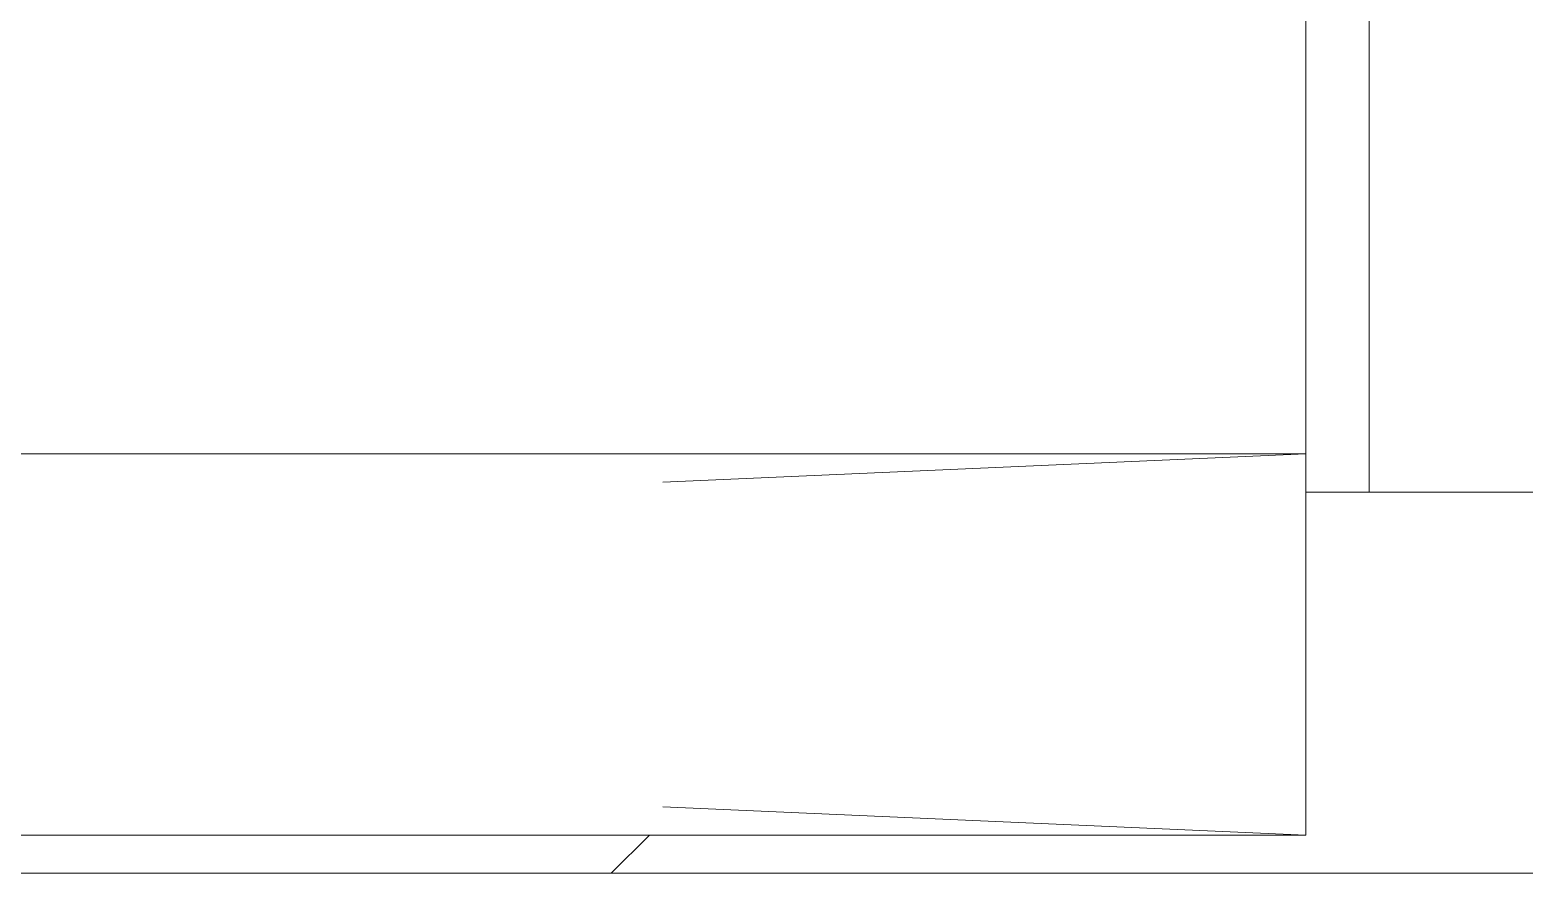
# Model space of a CAD drawing. Header units: millimetres. Extents: x -1834842 to 700335, y -490313101 to 518363.
# Drawn here: x -1237249 to -1236661, y 220829 to 221161 of the extents above; entities that cross this region are included whole.
import ezdxf

# ---------------------------------------------------------------- set-up
doc = ezdxf.new("R2010")
doc.units = ezdxf.units.MM
doc.header["$LTSCALE"] = 0.5
doc.linetypes.add('Dash', pattern=[1587.5, 793.75, -793.75])
doc.layers.add('0-1', color=8, linetype='Continuous', lineweight=5)
doc.layers.add('0-LOWER ROOF', color=7, linetype='Continuous')
for name, color, linetype, lineweight, true_color in [('A-_FLOR----_E', 6, 'Continuous', 9, 0xff00ff), ('A-_WALL----_E', 6, 'Continuous', 9, 0xff00ff), ('A-_WALL----_H-2', 9, 'Continuous', 9, 0x808080), ('A-_WALLPRTN_E-1', 6, 'Continuous', 18, 0xff00ff), ('A-_WIND----_E', 6, 'Continuous', 9, 0xff00ff), ('A-_WIND----_H', 6, 'Dash', 9, 0xff00ff)]:
    doc.layers.add(name, color=color, linetype=linetype, lineweight=lineweight, true_color=true_color)

# ---------------------------------------------------------------- blocks, each defined once
blk = doc.blocks.new('1599_DB_A_BLK3_1STGD_R21_rvt-2-BLK 2 LOWER ROOF PLAN')
at = {"layer": 'A-_FLOR----_E', "color": 8}
blk.add_line((-162986.37, -130142.37), (-162686.37, -130142.37), dxfattribs=at)
at = {"layer": 'A-_WALL----_E', "color": 8}
for p, q in [((-162961.37, -130142.37), (-162961.37, -126542.37)), ((-162986.37, -130142.37), (-162961.37, -130142.37)), ((-162961.37, -130142.37), (-162861.37, -130142.37))]:
    blk.add_line(p, q, dxfattribs=at)
at = {"layer": 'A-_WALL----_H-2', "color": 8}
blk.add_line((-163259.73, -130292.37), (-163244.73, -130277.37), dxfattribs=at)
at = {"layer": 'A-_WALLPRTN_E-1', "color": 8}
for p, q in [((-162986.37, -126542.37), (-162986.37, -130142.37)), ((-166511.37, -130292.37), (-162686.37, -130292.37))]:
    blk.add_line(p, q, dxfattribs=at)
at = {"layer": 'A-_WIND----_E', "color": 8}
for p, q in [((-166411.37, -130127.37), (-162986.37, -130127.37)), ((-162986.37, -130127.37), (-162986.37, -130277.37)), ((-162986.37, -130277.37), (-162986.37, -130127.37)), ((-162986.37, -130277.37), (-166411.37, -130277.37))]:
    blk.add_line(p, q, dxfattribs=at)
at = {"layer": 'A-_WIND----_H', "color": 8}
for p, q in [((-166411.37, -130127.37), (-162986.37, -130277.37)), ((-166411.37, -130277.37), (-162986.37, -130127.37))]:
    blk.add_line(p, q, dxfattribs=at)
blk = doc.blocks.new('BLK2-LOWER ROOF')
at = {"layer": '0-1'}
blk.add_blockref('1599_DB_A_BLK3_1STGD_R21_rvt-2-BLK 2 LOWER ROOF PLAN', (89296.59, 0), dxfattribs=at)

msp = doc.modelspace()

# ---------------------------------------------------------------- block references
at = {"layer": '0-LOWER ROOF', "color": 6}
msp.add_blockref('BLK2-LOWER ROOF', (-1163057.11, 351121.73), dxfattribs=at)

doc.saveas('drawing.dxf')
